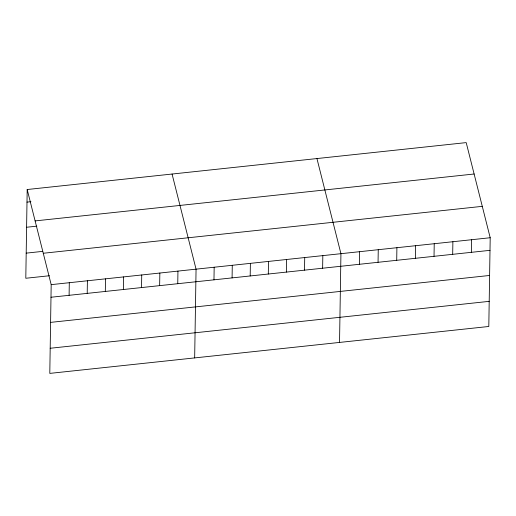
<?xml version="1.0" encoding="UTF-8"?>
<svg xmlns="http://www.w3.org/2000/svg" width="516" height="516" viewBox="0 0 516 516"><rect width="100%" height="100%" fill="white"/><g stroke="black" fill="none" stroke-linecap="round" stroke-linejoin="round"><path stroke-width="0.77" d="M27.193 189.52L51.187 284.645L49.794 373.39L488.807 326.48L490.2 237.734L466.206 142.609L27.193 189.52L25.8 278.266L49.42 275.744M69.099 295.313L69.299 282.71M87.204 293.378L87.404 280.775M105.316 291.443L105.516 278.84M123.427 289.508L123.621 276.905M141.532 287.573L141.732 274.97M159.644 285.638L159.844 273.035M177.756 283.703L177.949 271.1M194.667 357.911L196.061 269.165L172.067 174.04M213.972 279.833L214.172 267.23M232.084 277.898L232.277 265.295M250.189 275.963L250.389 263.36M268.301 274.028L268.501 261.425M286.412 272.093L286.606 259.49M304.517 270.158L304.717 257.555M322.629 268.223L322.829 255.62M339.541 342.43L340.934 253.685L316.94 158.56M359.394 264.295L359.594 251.692M378.054 262.302L378.254 249.699M396.714 260.309L396.907 247.706M415.367 258.31L415.567 245.713M434.027 256.317L434.227 243.713M452.687 254.324L452.887 241.72M471.347 252.33L471.54 239.727M26.993 202.124L30.934 201.704M35.114 220.912L474.127 174.002M26.6 227.253L36.836 226.156M26.193 253.137L42.731 251.369M43.267 253.259L482.279 206.342M51.187 284.645L490.2 237.734M50.987 297.248L490 250.337M50.594 322.377L489.607 275.46M50.187 348.261L489.2 301.35"/></g></svg>
